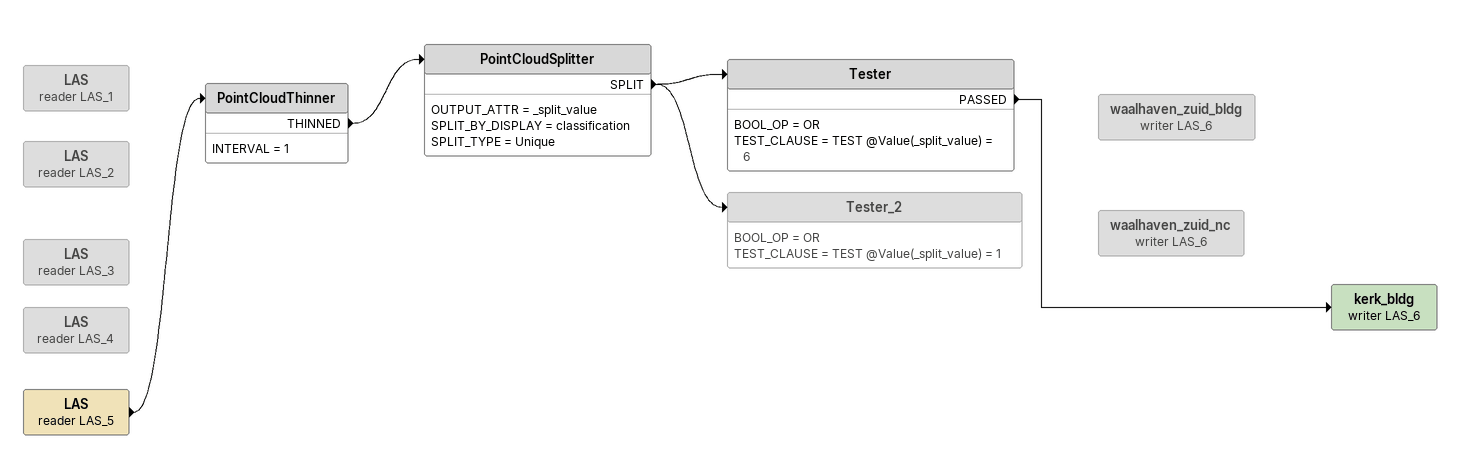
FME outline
LAS (reader LAS_1) [off]
LAS (reader LAS_2) [off]
LAS (reader LAS_3) [off]
LAS (reader LAS_4) [off]
LAS (reader LAS_5)
    -> PointCloudThinner
PointCloudThinner
    INTERVAL = 1
    THINNED -> PointCloudSplitter
PointCloudSplitter
    OUTPUT_ATTR = _split_value
    SPLIT_BY_DISPLAY = classification
    SPLIT_TYPE = Unique
    SPLIT -> Tester
    SPLIT -> Tester_2
Tester
    BOOL_OP = OR
    TEST_CLAUSE = TEST @Value(_split_value) = 6
    PASSED -> kerk_bldg (writer LAS_6)
kerk_bldg (writer LAS_6)
Tester_2 [off]
    BOOL_OP = OR
    TEST_CLAUSE = TEST @Value(_split_value) = 1
waalhaven_zuid_bldg (writer LAS_6) [off]
waalhaven_zuid_nc (writer LAS_6) [off]
